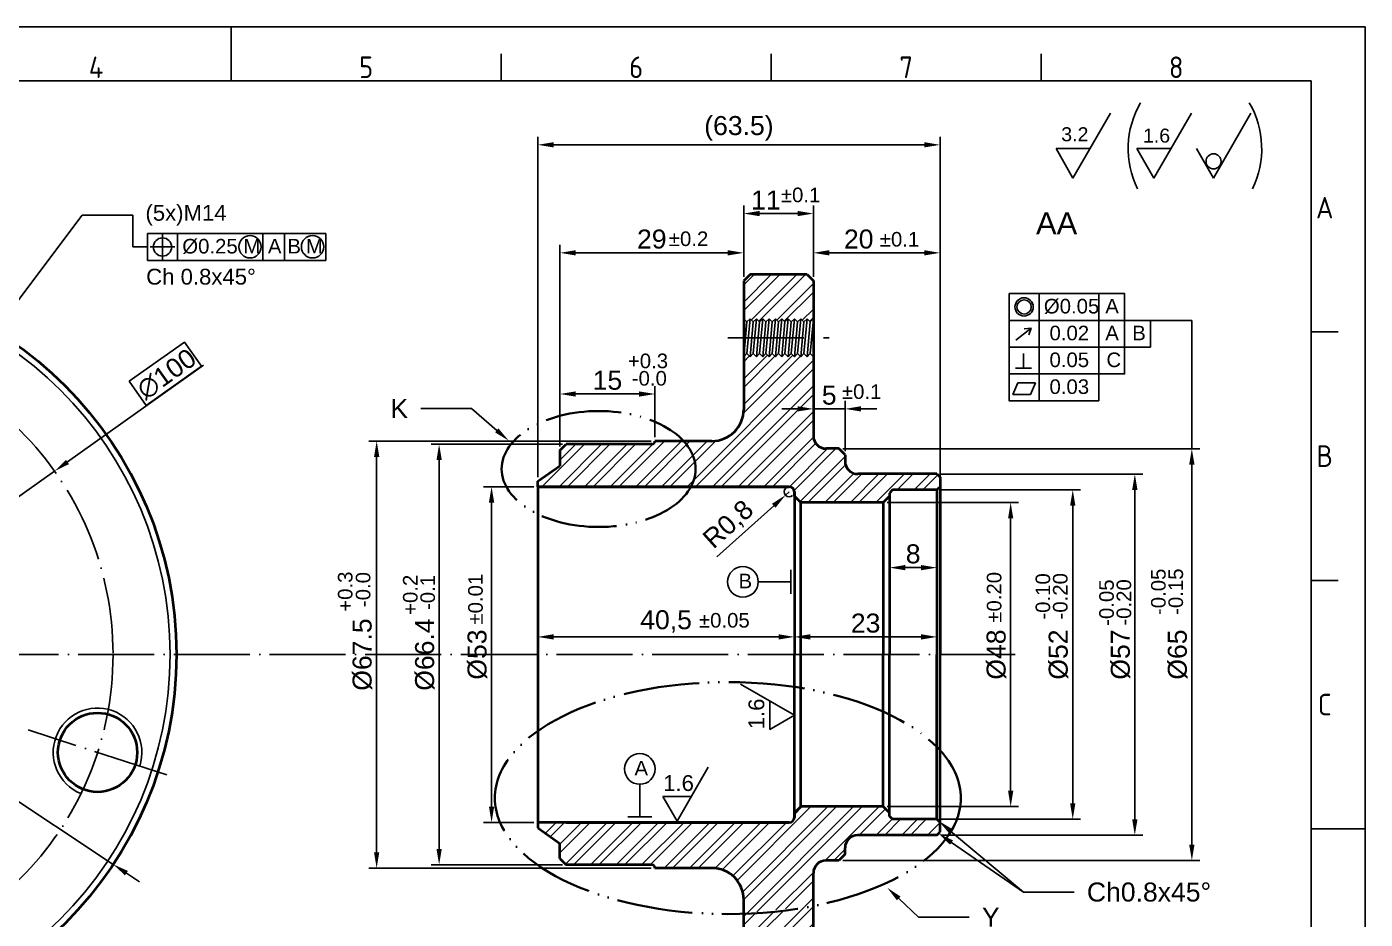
# Model space of a CAD drawing. Header units: millimetres. Extents: x 2471 to 2829, y 1129 to 1382.
# Drawn here: x 2617.5 to 2828.8, y 1241 to 1381.8 of the extents above; entities that cross this region are included whole.
import ezdxf
from ezdxf import colors
from ezdxf.entities.mleader import LeaderData, LeaderLine
from ezdxf.enums import TextEntityAlignment as Align
from ezdxf.math import Vec2, Vec3

# ---------------------------------------------------------------- set-up
doc = ezdxf.new("R2010")
doc.units = ezdxf.units.MM
doc.linetypes.add('ACAD_ISO04W100', pattern=[30, 24, -3, 0, -3])
doc.linetypes.add('ACAD_ISO05W100', pattern=[33, 24, -3, 0, -3, 0, -3])
for name, color, linetype, lineweight in [('AM_0', 7, 'Continuous', 40), ('AM_4', 1, 'ACAD_ISO04W100', 25), ('AM_5', 3, 'Continuous', 25), ('AM_BOR', 2, 'ACAD_ISO05W100', 35)]:
    doc.layers.add(name, color=color, linetype=linetype, lineweight=lineweight)
doc.styles.add('ACISOTS', font='isocp.shx', dxfattribs={"height": 1})
doc.styles.get("Standard").update_dxf_attribs({"font": 'arial.ttf'})
doc.dimstyles.new('ISO-25', dxfattribs={"dimtxt": 3, "dimasz": 2.5, "dimexe": 1.25, "dimexo": 0.625, "dimtad": 1, "dimtxsty": 'Standard', "dimcen": 2.5, "dimadec": 0, "dimazin": 0, "dimtfac": 1, "dimtmove": 0, "dimatfit": 3, "dimfxl": 1, "dimarcsym": 0})

# ---------------------------------------------------------------- blocks, each defined once
blk = doc.blocks.new('A3 ZTL')
for p, q in [((401.17, 280.82), (19.57, 280.82)), ((401.17, 9.78), (401.17, 280.82))]:
    blk.add_line(p, q)
at = {"layer": 'AM_BOR', "color": 135, "linetype": 'Continuous', "lineweight": 25}
for p, q in [((0, 290.61), (410.96, 290.61)), ((410.96, 290.61), (410.96, 0))]:
    blk.add_line(p, q, dxfattribs=at)
at = {"layer": 'AM_BOR', "color": 135, "lineweight": 25}
for p, q in [((205.48, 280.82), (205.48, 290.61)), ((254.4, 280.82), (254.4, 285.71)), ((303.33, 280.82), (303.33, 285.71)), ((352.25, 280.82), (352.25, 285.71)), ((406.07, 235.32), (401.17, 235.32)), ((406.07, 190.31), (401.17, 190.31)), ((401.17, 145.3), (410.96, 145.3))]:
    blk.add_line(p, q, dxfattribs=at)
at = {"layer": 'AM_BOR', "color": 135, "lineweight": 25, "style": 'ACISOTS'}
for s, p in [('4', (181.02, 283.27)), ('5', (229.94, 283.27)), ('6', (278.86, 283.27)), ('7', (327.79, 283.27)), ('8', (376.71, 283.27)), ('A', (403.62, 257.83)), ('B', (403.62, 212.82)), ('C', (403.62, 167.81))]:
    blk.add_text(s, height=3.91, dxfattribs=at).set_placement(p, align=Align.MIDDLE)
blk = doc.blocks.new('*D11')
at = {"layer": 'AM_5', "color": 0, "lineweight": -2, "transparency": 16777216}
for p, q in [((2645.44, 1328.42), (2623.95, 1313.15)), ((2540.38, 1253.8), (2621.91, 1311.71)), ((2538.34, 1252.35), (2536.3, 1250.9))]:
    blk.add_line(p, q, dxfattribs=at)
at = {"layer": 'AM_5', "color": 0, "transparency": 16777216}
for points in [[(2623.71, 1313.49), (2624.19, 1312.81), (2621.91, 1311.71)], [(2538.1, 1252.69), (2538.58, 1252.01), (2540.38, 1253.8)]]:
    blk.add_solid(points, dxfattribs=at)
at = {"layer": 'Defpoints', "color": 0, "transparency": 16777216}
for p in [(2621.91, 1311.71), (2540.38, 1253.8)]:
    blk.add_point(p, dxfattribs=at)
at = {"layer": 'AM_5', "color": 0, "transparency": 16777216, "insert": (2639.6, 1327.02), "char_height": 3, "attachment_point": 5, "rotation": 35.3858}
blk.add_mtext('∅100', dxfattribs=at)
blk = doc.blocks.new('*D12')
at = {"layer": 'AM_5', "color": 0, "lineweight": -2, "transparency": 16777216}
for p, q in [((2513.67, 1327.42), (2529.03, 1317.25)), ((2631.17, 1249.63), (2531.11, 1315.87)), ((2633.26, 1248.25), (2635.34, 1246.87))]:
    blk.add_line(p, q, dxfattribs=at)
at = {"layer": 'AM_5', "color": 0, "transparency": 16777216}
for points in [[(2529.26, 1317.6), (2528.8, 1316.9), (2531.11, 1315.87)], [(2633.49, 1248.6), (2633.03, 1247.9), (2631.17, 1249.63)]]:
    blk.add_solid(points, dxfattribs=at)
at = {"layer": 'Defpoints', "color": 0, "transparency": 16777216}
for p in [(2531.11, 1315.87), (2631.17, 1249.63)]:
    blk.add_point(p, dxfattribs=at)
at = {"layer": 'AM_5', "color": 0, "transparency": 16777216, "insert": (2519.54, 1326.22), "char_height": 3, "attachment_point": 5, "rotation": 326.4952}
blk.add_mtext('∅120', dxfattribs=at)
blk = doc.blocks.new('*D13')
at = {"layer": 'AM_5', "color": 0, "lineweight": -2, "transparency": 16777216}
for p, q in [((2753.31, 1306.75), (2774.07, 1306.75)), ((2772.82, 1304.25), (2772.82, 1261.25)), ((2753.31, 1258.75), (2774.07, 1258.75))]:
    blk.add_line(p, q, dxfattribs=at)
at = {"layer": 'AM_5', "color": 0, "transparency": 16777216}
for points in [[(2772.41, 1304.25), (2773.24, 1304.25), (2772.82, 1306.75)], [(2772.41, 1261.25), (2773.24, 1261.25), (2772.82, 1258.75)]]:
    blk.add_solid(points, dxfattribs=at)
at = {"layer": 'Defpoints', "color": 0, "transparency": 16777216}
for p in [(2752.68, 1306.75), (2752.68, 1258.75), (2772.82, 1258.75)]:
    blk.add_point(p, dxfattribs=at)
at = {"layer": 'AM_5', "color": 0, "transparency": 16777216, "insert": (2770.58, 1282.75), "char_height": 3, "attachment_point": 5, "rotation": 90}
blk.add_mtext('%%c48', dxfattribs=at)
blk = doc.blocks.new('*D14')
at = {"layer": 'AM_5', "color": 0, "lineweight": -2, "transparency": 16777216}
for p, q in [((2761.81, 1308.75), (2783.87, 1308.75)), ((2782.62, 1306.25), (2782.62, 1259.25)), ((2761.81, 1256.75), (2783.87, 1256.75))]:
    blk.add_line(p, q, dxfattribs=at)
at = {"layer": 'AM_5', "color": 0, "transparency": 16777216}
for points in [[(2782.21, 1306.25), (2783.04, 1306.25), (2782.62, 1308.75)], [(2782.21, 1259.25), (2783.04, 1259.25), (2782.62, 1256.75)]]:
    blk.add_solid(points, dxfattribs=at)
at = {"layer": 'Defpoints', "color": 0, "transparency": 16777216}
for p in [(2761.18, 1308.75), (2761.18, 1256.75), (2782.62, 1256.75)]:
    blk.add_point(p, dxfattribs=at)
at = {"layer": 'AM_5', "color": 0, "transparency": 16777216, "insert": (2780.38, 1282.75), "char_height": 3, "attachment_point": 5, "rotation": 90}
blk.add_mtext('%%C52', dxfattribs=at)
blk = doc.blocks.new('*D15')
at = {"layer": 'AM_5', "color": 0, "lineweight": -2, "transparency": 16777216}
for p, q in [((2761.81, 1311.25), (2793.67, 1311.25)), ((2792.42, 1308.75), (2792.42, 1256.75)), ((2761.81, 1254.25), (2793.67, 1254.25))]:
    blk.add_line(p, q, dxfattribs=at)
at = {"layer": 'AM_5', "color": 0, "transparency": 16777216}
for points in [[(2792, 1308.75), (2792.84, 1308.75), (2792.42, 1311.25)], [(2792, 1256.75), (2792.84, 1256.75), (2792.42, 1254.25)]]:
    blk.add_solid(points, dxfattribs=at)
at = {"layer": 'Defpoints', "color": 0, "transparency": 16777216}
for p in [(2761.18, 1311.25), (2761.18, 1254.25), (2792.42, 1254.25)]:
    blk.add_point(p, dxfattribs=at)
at = {"layer": 'AM_5', "color": 0, "transparency": 16777216, "insert": (2790.18, 1282.75), "char_height": 3, "attachment_point": 5, "rotation": 90}
blk.add_mtext('%%C57', dxfattribs=at)
blk = doc.blocks.new('*D16')
at = {"layer": 'AM_5', "color": 0, "lineweight": -2, "transparency": 16777216}
for p, q in [((2746.31, 1315.25), (2802.67, 1315.25)), ((2801.42, 1312.75), (2801.42, 1252.75)), ((2746.31, 1250.25), (2802.67, 1250.25))]:
    blk.add_line(p, q, dxfattribs=at)
at = {"layer": 'AM_5', "color": 0, "transparency": 16777216}
for points in [[(2801, 1312.75), (2801.84, 1312.75), (2801.42, 1315.25)], [(2801, 1252.75), (2801.84, 1252.75), (2801.42, 1250.25)]]:
    blk.add_solid(points, dxfattribs=at)
at = {"layer": 'Defpoints', "color": 0, "transparency": 16777216}
for p in [(2745.68, 1315.25), (2745.68, 1250.25), (2801.42, 1250.25)]:
    blk.add_point(p, dxfattribs=at)
at = {"layer": 'AM_5', "color": 0, "transparency": 16777216, "insert": (2799.18, 1282.75), "char_height": 3, "attachment_point": 5, "rotation": 90}
blk.add_mtext('%%C65', dxfattribs=at)
blk = doc.blocks.new('*D17')
at = {"layer": 'AM_5', "color": 0, "lineweight": -2, "transparency": 16777216}
for p, q in [((2741.68, 1342.38), (2741.68, 1347.41)), ((2759.18, 1346.16), (2744.18, 1346.16)), ((2761.68, 1310.63), (2761.68, 1347.41))]:
    blk.add_line(p, q, dxfattribs=at)
at = {"layer": 'AM_5', "color": 0, "transparency": 16777216}
for points in [[(2744.18, 1346.58), (2744.18, 1345.75), (2741.68, 1346.16)], [(2759.18, 1346.58), (2759.18, 1345.75), (2761.68, 1346.16)]]:
    blk.add_solid(points, dxfattribs=at)
at = {"layer": 'Defpoints', "color": 0, "transparency": 16777216}
for p in [(2741.68, 1346.16), (2741.68, 1341.75), (2761.68, 1310)]:
    blk.add_point(p, dxfattribs=at)
at = {"layer": 'AM_5', "color": 0, "transparency": 16777216, "insert": (2748.84, 1348.32), "char_height": 3, "attachment_point": 5}
blk.add_mtext('20', dxfattribs=at)
blk = doc.blocks.new('*D18')
at = {"layer": 'AM_5', "color": 0, "lineweight": -2, "transparency": 16777216}
for p, q in [((2730.68, 1342.38), (2730.68, 1353.61)), ((2733.18, 1352.36), (2739.18, 1352.36)), ((2741.68, 1342.38), (2741.68, 1353.61))]:
    blk.add_line(p, q, dxfattribs=at)
at = {"layer": 'AM_5', "color": 0, "transparency": 16777216}
for points in [[(2733.18, 1352.78), (2733.18, 1351.95), (2730.68, 1352.36)], [(2739.18, 1352.78), (2739.18, 1351.95), (2741.68, 1352.36)]]:
    blk.add_solid(points, dxfattribs=at)
at = {"layer": 'Defpoints', "color": 0, "transparency": 16777216}
for p in [(2741.68, 1352.36), (2730.68, 1341.75), (2741.68, 1341.75)]:
    blk.add_point(p, dxfattribs=at)
at = {"layer": 'AM_5', "color": 0, "transparency": 16777216, "insert": (2734.18, 1354.5), "char_height": 3, "attachment_point": 5}
blk.add_mtext('11', dxfattribs=at)
blk = doc.blocks.new('*D19')
at = {"layer": 'AM_5', "color": 0, "lineweight": -2, "transparency": 16777216}
for p, q in [((2741.68, 1322.16), (2741.68, 1322.78)), ((2746.68, 1314.88), (2746.68, 1322.78)), ((2739.18, 1321.53), (2736.68, 1321.53)), ((2746.68, 1321.53), (2741.68, 1321.53)), ((2749.18, 1321.53), (2751.68, 1321.53))]:
    blk.add_line(p, q, dxfattribs=at)
at = {"layer": 'AM_5', "color": 0, "transparency": 16777216}
for points in [[(2739.18, 1321.95), (2739.18, 1321.12), (2741.68, 1321.53)], [(2749.18, 1321.95), (2749.18, 1321.12), (2746.68, 1321.53)]]:
    blk.add_solid(points, dxfattribs=at)
at = {"layer": 'Defpoints', "color": 0, "transparency": 16777216}
for p in [(2741.68, 1321.53), (2741.68, 1321.53), (2746.68, 1314.25)]:
    blk.add_point(p, dxfattribs=at)
at = {"layer": 'AM_5', "color": 0, "transparency": 16777216, "insert": (2744.18, 1323.68), "char_height": 3, "attachment_point": 5}
blk.add_mtext('5', dxfattribs=at)
blk = doc.blocks.new('*D20')
at = {"layer": 'AM_5', "color": 0, "lineweight": -2, "transparency": 16777216}
for p, q in [((2753.68, 1297.1), (2753.68, 1297.72)), ((2761.18, 1297.1), (2761.18, 1297.72)), ((2756.18, 1296.47), (2758.68, 1296.47))]:
    blk.add_line(p, q, dxfattribs=at)
at = {"layer": 'AM_5', "color": 0, "transparency": 16777216}
for points in [[(2756.18, 1296.89), (2756.18, 1296.06), (2753.68, 1296.47)], [(2758.68, 1296.89), (2758.68, 1296.06), (2761.18, 1296.47)]]:
    blk.add_solid(points, dxfattribs=at)
at = {"layer": 'Defpoints', "color": 0, "transparency": 16777216}
for p in [(2753.68, 1296.47), (2761.18, 1296.47), (2761.18, 1296.47)]:
    blk.add_point(p, dxfattribs=at)
at = {"layer": 'AM_5', "color": 0, "transparency": 16777216, "insert": (2757.43, 1298.63), "char_height": 3, "attachment_point": 5}
blk.add_mtext('8', dxfattribs=at)
blk = doc.blocks.new('*D21')
at = {"layer": 'AM_5', "color": 0, "lineweight": -2, "transparency": 16777216}
for p, q in [((2738.68, 1286.17), (2738.68, 1286.79)), ((2761.18, 1286.17), (2761.18, 1286.79)), ((2741.18, 1285.54), (2758.68, 1285.54))]:
    blk.add_line(p, q, dxfattribs=at)
at = {"layer": 'AM_5', "color": 0, "transparency": 16777216}
for points in [[(2741.18, 1285.96), (2741.18, 1285.12), (2738.68, 1285.54)], [(2758.68, 1285.96), (2758.68, 1285.12), (2761.18, 1285.54)]]:
    blk.add_solid(points, dxfattribs=at)
at = {"layer": 'Defpoints', "color": 0, "transparency": 16777216}
for p in [(2738.68, 1285.54), (2761.18, 1285.54), (2761.18, 1285.54)]:
    blk.add_point(p, dxfattribs=at)
at = {"layer": 'AM_5', "color": 0, "transparency": 16777216, "insert": (2749.93, 1287.7), "char_height": 3, "attachment_point": 5}
blk.add_mtext('23', dxfattribs=at)
blk = doc.blocks.new('*D22')
at = {"layer": 'AM_5', "color": 0, "lineweight": -2, "transparency": 16777216}
for p, q in [((2698.18, 1286.17), (2698.18, 1286.79)), ((2738.68, 1286.17), (2738.68, 1286.79)), ((2700.68, 1285.54), (2736.18, 1285.54))]:
    blk.add_line(p, q, dxfattribs=at)
at = {"layer": 'AM_5', "color": 0, "transparency": 16777216}
for points in [[(2700.68, 1285.96), (2700.68, 1285.12), (2698.18, 1285.54)], [(2736.18, 1285.96), (2736.18, 1285.12), (2738.68, 1285.54)]]:
    blk.add_solid(points, dxfattribs=at)
at = {"layer": 'Defpoints', "color": 0, "transparency": 16777216}
for p in [(2698.18, 1285.54), (2738.68, 1285.54), (2738.68, 1285.54)]:
    blk.add_point(p, dxfattribs=at)
at = {"layer": 'AM_5', "color": 0, "transparency": 16777216, "insert": (2718.43, 1287.97), "char_height": 3, "attachment_point": 5}
blk.add_mtext('40,5', dxfattribs=at)
blk = doc.blocks.new('*D23')
at = {"layer": 'AM_5', "color": 0, "lineweight": -2, "transparency": 16777216}
for p, q in [((2701.68, 1315.58), (2701.68, 1325.13)), ((2716.68, 1317.08), (2716.68, 1325.13)), ((2704.18, 1323.88), (2714.18, 1323.88))]:
    blk.add_line(p, q, dxfattribs=at)
at = {"layer": 'AM_5', "color": 0, "transparency": 16777216}
for points in [[(2704.18, 1324.29), (2704.18, 1323.46), (2701.68, 1323.88)], [(2714.18, 1324.29), (2714.18, 1323.46), (2716.68, 1323.88)]]:
    blk.add_solid(points, dxfattribs=at)
at = {"layer": 'Defpoints', "color": 0, "transparency": 16777216}
for p in [(2716.68, 1323.88), (2716.68, 1316.45), (2701.68, 1314.95)]:
    blk.add_point(p, dxfattribs=at)
at = {"layer": 'AM_5', "color": 0, "transparency": 16777216, "insert": (2709.18, 1326.03), "char_height": 3, "attachment_point": 5}
blk.add_mtext('15', dxfattribs=at)
blk = doc.blocks.new('*D24')
at = {"layer": 'AM_5', "color": 0, "lineweight": -2, "transparency": 16777216}
for p, q in [((2701.68, 1315.58), (2701.68, 1347.41)), ((2704.18, 1346.16), (2728.18, 1346.16)), ((2730.68, 1342.38), (2730.68, 1347.41))]:
    blk.add_line(p, q, dxfattribs=at)
at = {"layer": 'AM_5', "color": 0, "transparency": 16777216}
for points in [[(2704.18, 1346.58), (2704.18, 1345.75), (2701.68, 1346.16)], [(2728.18, 1346.58), (2728.18, 1345.75), (2730.68, 1346.16)]]:
    blk.add_solid(points, dxfattribs=at)
at = {"layer": 'Defpoints', "color": 0, "transparency": 16777216}
for p in [(2730.68, 1346.16), (2730.68, 1341.75), (2701.68, 1314.95)]:
    blk.add_point(p, dxfattribs=at)
at = {"layer": 'AM_5', "color": 0, "transparency": 16777216, "insert": (2716.18, 1348.32), "char_height": 3, "attachment_point": 5}
blk.add_mtext('29', dxfattribs=at)
blk = doc.blocks.new('*D25')
at = {"layer": 'AM_5', "color": 0, "lineweight": -2, "transparency": 16777216}
for p, q in [((2698.18, 1310.73), (2698.18, 1364.46)), ((2759.18, 1363.21), (2700.68, 1363.21)), ((2761.68, 1311.25), (2761.68, 1364.46))]:
    blk.add_line(p, q, dxfattribs=at)
at = {"layer": 'AM_5', "color": 0, "transparency": 16777216}
for points in [[(2700.68, 1363.63), (2700.68, 1362.8), (2698.18, 1363.21)], [(2759.18, 1363.63), (2759.18, 1362.8), (2761.68, 1363.21)]]:
    blk.add_solid(points, dxfattribs=at)
at = {"layer": 'Defpoints', "color": 0, "transparency": 16777216}
for p in [(2698.18, 1363.21), (2698.18, 1310.1), (2761.68, 1310.63)]:
    blk.add_point(p, dxfattribs=at)
at = {"layer": 'AM_5', "color": 0, "transparency": 16777216, "insert": (2729.93, 1365.8), "char_height": 3, "attachment_point": 5}
blk.add_mtext('(63.5)', dxfattribs=at)
blk = doc.blocks.new('*D32')
at = {"layer": 'AM_5', "color": 0, "lineweight": -2, "transparency": 16777216}
for p, q in [((2737.88, 1308.45), (2737.29, 1307.92)), ((2726.44, 1298.16), (2735.43, 1306.24))]:
    blk.add_line(p, q, dxfattribs=at)
blk.add_arc((2737.88, 1308.45), 0.8, 134.7623, 311.5158, dxfattribs=at)
at = {"layer": 'AM_5', "color": 0, "transparency": 16777216}
blk.add_solid([(2735.15, 1306.55), (2735.71, 1305.93), (2737.29, 1307.92)], dxfattribs=at)
at = {"layer": 'Defpoints', "color": 0, "transparency": 16777216}
for p in [(2737.29, 1307.92), (2737.88, 1308.45)]:
    blk.add_point(p, dxfattribs=at)
at = {"layer": 'AM_5', "color": 0, "transparency": 16777216, "insert": (2728.38, 1303.17), "char_height": 3, "attachment_point": 5, "rotation": 41.9912}
blk.add_mtext('R0,8', dxfattribs=at)
blk = doc.blocks.new('*D33')
at = {"layer": 'AM_5', "color": 0, "lineweight": -2, "transparency": 16777216}
for p, q in [((2716.06, 1316.45), (2671.5, 1316.45)), ((2672.75, 1313.95), (2672.75, 1251.55)), ((2716.06, 1249.05), (2671.5, 1249.05))]:
    blk.add_line(p, q, dxfattribs=at)
at = {"layer": 'AM_5', "color": 0, "transparency": 16777216}
for points in [[(2672.33, 1313.95), (2673.17, 1313.95), (2672.75, 1316.45)], [(2672.33, 1251.55), (2673.17, 1251.55), (2672.75, 1249.05)]]:
    blk.add_solid(points, dxfattribs=at)
at = {"layer": 'Defpoints', "color": 0, "transparency": 16777216}
for p in [(2716.68, 1316.45), (2672.75, 1249.05), (2716.68, 1249.05)]:
    blk.add_point(p, dxfattribs=at)
at = {"layer": 'AM_5', "color": 0, "transparency": 16777216, "insert": (2670.51, 1282.75), "char_height": 3, "attachment_point": 5, "rotation": 90}
blk.add_mtext('%%C67.5', dxfattribs=at)
blk = doc.blocks.new('*D34')
at = {"layer": 'AM_5', "color": 0, "lineweight": -2, "transparency": 16777216}
for p, q in [((2702.06, 1315.95), (2681.36, 1315.95)), ((2682.61, 1313.45), (2682.61, 1252.05)), ((2702.06, 1249.55), (2681.36, 1249.55))]:
    blk.add_line(p, q, dxfattribs=at)
at = {"layer": 'AM_5', "color": 0, "transparency": 16777216}
for points in [[(2682.2, 1313.45), (2683.03, 1313.45), (2682.61, 1315.95)], [(2682.2, 1252.05), (2683.03, 1252.05), (2682.61, 1249.55)]]:
    blk.add_solid(points, dxfattribs=at)
at = {"layer": 'Defpoints', "color": 0, "transparency": 16777216}
for p in [(2702.68, 1315.95), (2682.61, 1249.55), (2702.68, 1249.55)]:
    blk.add_point(p, dxfattribs=at)
at = {"layer": 'AM_5', "color": 0, "transparency": 16777216, "insert": (2680.37, 1282.75), "char_height": 3, "attachment_point": 5, "rotation": 90}
blk.add_mtext('%%C66.4', dxfattribs=at)
blk = doc.blocks.new('*D35')
at = {"layer": 'AM_5', "color": 0, "lineweight": -2, "transparency": 16777216}
for p, q in [((2697.56, 1309.25), (2689.64, 1309.25)), ((2690.89, 1306.75), (2690.89, 1258.75)), ((2697.56, 1256.25), (2689.64, 1256.25))]:
    blk.add_line(p, q, dxfattribs=at)
at = {"layer": 'AM_5', "color": 0, "transparency": 16777216}
for points in [[(2690.47, 1306.75), (2691.3, 1306.75), (2690.89, 1309.25)], [(2690.47, 1258.75), (2691.3, 1258.75), (2690.89, 1256.25)]]:
    blk.add_solid(points, dxfattribs=at)
at = {"layer": 'Defpoints', "color": 0, "transparency": 16777216}
for p in [(2698.18, 1309.25), (2690.89, 1256.25), (2698.18, 1256.25)]:
    blk.add_point(p, dxfattribs=at)
at = {"layer": 'AM_5', "color": 0, "transparency": 16777216, "insert": (2688.65, 1282.75), "char_height": 3, "attachment_point": 5, "rotation": 90}
blk.add_mtext('%%C53', dxfattribs=at)

msp = doc.modelspace()

# ---------------------------------------------------------------- hatches: boundary and pattern name
at = {"layer": 'AM_5'}
h = msp.add_hatch(dxfattribs=at)
h.set_pattern_fill('ANSI32', color=1, scale=0.3, angle=180)
h.set_pattern_definition([(225, (3996.4278, -1854.55), (2.0205576, -2.0205576), []), (225, (3995.0807, -1854.55), (2.0205576, -2.0205576), [])])
edge = h.paths.add_edge_path()
edge.add_line((2698.181, 1256.252), (2698.181, 1255.401))
edge.add_line((2698.181, 1255.401), (2701.681, 1252.951))
edge.add_line((2701.681, 1252.951), (2701.681, 1250.552))
edge.add_line((2701.681, 1250.552), (2702.681, 1249.552))
edge.add_line((2702.681, 1249.552), (2716.181, 1249.552))
edge.add_arc((2716.181, 1249.052), 0.5, 0, 90, ccw=False)
edge.add_line((2716.681, 1249.052), (2725.681, 1249.052))
edge.add_arc((2725.681, 1244.052), 5, 0, 90, ccw=False)
edge.add_line((2730.681, 1244.052), (2730.681, 1241.838))
edge.add_ellipse((2728.179, 1260.1), major_axis=(36.764, 0), ratio=0.4978842, start_angle=273.9019, end_angle=291.54662)
edge.add_line((2741.681, 1243.075), (2741.681, 1248.252))
edge.add_arc((2743.681, 1248.252), 2, 90, 180, ccw=False)
edge.add_line((2743.681, 1250.252), (2745.681, 1250.252))
edge.add_line((2745.681, 1250.252), (2746.681, 1251.252))
edge.add_line((2746.681, 1251.252), (2746.681, 1252.252))
edge.add_arc((2748.681, 1252.252), 2, 90, 180, ccw=False)
edge.add_line((2748.681, 1254.252), (2761.181, 1254.252))
edge.add_line((2761.181, 1254.252), (2761.681, 1254.752))
edge.add_line((2761.681, 1254.752), (2761.681, 1256.252))
edge.add_line((2761.681, 1256.252), (2761.181, 1256.752))
edge.add_line((2761.181, 1256.752), (2754.181, 1256.752))
edge.add_line((2754.181, 1256.752), (2753.681, 1257.252))
edge.add_line((2753.681, 1257.252), (2753.681, 1257.752))
edge.add_line((2753.681, 1257.752), (2752.681, 1258.752))
edge.add_line((2752.681, 1258.752), (2739.681, 1258.752))
edge.add_line((2739.681, 1258.752), (2738.681, 1257.752))
edge.add_line((2738.681, 1257.752), (2738.681, 1257.052))
edge.add_arc((2737.881, 1257.052), 0.8, -90, 0, ccw=False)
edge.add_line((2737.881, 1256.252), (2698.181, 1256.252))
h.paths.add_polyline_path([(2735.181, 1225.752), (2734.431, 1226.502), (2733.681, 1225.752), (2732.931, 1226.502), (2732.181, 1225.752), (2731.431, 1226.502), (2730.681, 1225.752), (2730.681, 1223.752), (2731.681, 1222.752), (2740.681, 1222.752), (2741.681, 1223.752), (2741.681, 1226.252), (2741.181, 1225.752), (2740.431, 1226.502), (2739.681, 1225.752), (2738.931, 1226.502), (2738.181, 1225.752), (2737.431, 1226.502), (2736.681, 1225.752), (2735.931, 1226.502)])
edge = h.paths.add_edge_path()
edge.add_ellipse((2728.179, 1260.1), major_axis=(36.764, 0), ratio=0.4978842, start_angle=273.9019, end_angle=291.54662, ccw=False)
edge.add_line((2730.681, 1241.838), (2730.681, 1239.752))
edge.add_line((2730.681, 1239.752), (2731.431, 1239.002))
edge.add_line((2731.431, 1239.002), (2732.181, 1239.752))
edge.add_line((2732.181, 1239.752), (2732.931, 1239.002))
edge.add_line((2732.931, 1239.002), (2733.681, 1239.752))
edge.add_line((2733.681, 1239.752), (2734.431, 1239.002))
edge.add_line((2734.431, 1239.002), (2735.181, 1239.752))
edge.add_line((2735.181, 1239.752), (2735.931, 1239.002))
edge.add_line((2735.931, 1239.002), (2736.681, 1239.752))
edge.add_line((2736.681, 1239.752), (2737.431, 1239.002))
edge.add_line((2737.431, 1239.002), (2738.181, 1239.752))
edge.add_line((2738.181, 1239.752), (2738.931, 1239.002))
edge.add_line((2738.931, 1239.002), (2739.681, 1239.752))
edge.add_line((2739.681, 1239.752), (2740.431, 1239.002))
edge.add_line((2740.431, 1239.002), (2741.181, 1239.752))
edge.add_line((2741.181, 1239.752), (2741.681, 1239.252))
edge.add_line((2741.681, 1239.252), (2741.681, 1243.075))
h.paths.add_polyline_path([(2737.881, 1309.252, -0.4142136), (2738.681, 1308.452), (2738.681, 1307.752), (2739.681, 1306.752), (2752.681, 1306.752), (2753.681, 1307.752), (2753.681, 1308.252), (2754.181, 1308.752), (2761.181, 1308.752), (2761.681, 1309.252), (2761.681, 1310.752), (2761.181, 1311.252), (2748.681, 1311.252, -0.4142136), (2746.681, 1313.252), (2746.681, 1314.252), (2745.681, 1315.252), (2743.681, 1315.252, -0.4142136), (2741.681, 1317.252), (2741.681, 1329.752), (2741.181, 1330.252), (2740.681, 1329.752), (2740.181, 1330.252), (2739.681, 1329.752), (2739.181, 1330.252), (2738.681, 1329.752), (2738.181, 1330.252), (2737.681, 1329.752), (2737.181, 1330.252), (2736.681, 1329.752), (2736.181, 1330.252), (2735.681, 1329.752), (2735.181, 1330.252), (2734.681, 1329.752), (2734.181, 1330.252), (2733.681, 1329.752), (2733.181, 1330.252), (2732.681, 1329.752), (2732.181, 1330.252), (2731.681, 1329.752), (2731.181, 1330.252), (2730.681, 1329.752), (2730.681, 1321.452, -0.4142136), (2725.681, 1316.452), (2716.681, 1316.452, -0.4142136), (2716.181, 1315.952), (2702.681, 1315.952), (2701.681, 1314.952), (2701.681, 1312.552), (2698.181, 1310.102), (2698.181, 1309.252)])
h.paths.add_polyline_path([(2731.681, 1342.752), (2730.681, 1341.752), (2730.681, 1335.752), (2731.181, 1335.252), (2731.681, 1335.752), (2732.181, 1335.252), (2732.681, 1335.752), (2733.181, 1335.252), (2733.681, 1335.752), (2734.181, 1335.252), (2734.681, 1335.752), (2735.181, 1335.252), (2735.681, 1335.752), (2736.181, 1335.252), (2736.681, 1335.752), (2737.181, 1335.252), (2737.681, 1335.752), (2738.181, 1335.252), (2738.681, 1335.752), (2739.181, 1335.252), (2739.681, 1335.752), (2740.181, 1335.252), (2740.681, 1335.752), (2741.181, 1335.252), (2741.681, 1335.752), (2741.681, 1341.752), (2740.681, 1342.752)])

# ---------------------------------------------------------------- linework, layer by layer
at = {"layer": 'AM_0'}
for p, q in [((2731.681, 1342.752), (2730.681, 1341.752)), ((2730.681, 1341.752), (2730.681, 1321.452)), ((2740.681, 1342.752), (2731.681, 1342.752)), ((2740.681, 1342.752), (2741.681, 1341.752)), ((2741.681, 1341.752), (2741.681, 1317.252)), ((2716.681, 1316.452), (2716.681, 1316.452)), ((2725.681, 1316.452), (2716.681, 1316.452)), ((2701.681, 1314.952), (2702.681, 1315.952)), ((2701.681, 1314.952), (2701.681, 1312.552)), ((2716.181, 1315.952), (2702.681, 1315.952)), ((2745.681, 1315.252), (2743.681, 1315.252)), ((2746.681, 1314.252), (2745.681, 1315.252)), ((2746.681, 1314.252), (2746.681, 1313.252)), ((2698.181, 1310.102), (2701.681, 1312.552)), ((2701.681, 1313.252), (2701.681, 1313.252)), ((2698.181, 1309.252), (2698.181, 1310.102)), ((2761.181, 1311.252), (2748.681, 1311.252)), ((2761.181, 1311.252), (2761.681, 1310.752)), ((2761.681, 1310.752), (2761.681, 1309.252)), ((2698.181, 1309.252), (2737.881, 1309.252)), ((2737.881, 1309.252), (2698.181, 1309.252)), ((2698.181, 1309.252), (2698.181, 1256.252)), ((2738.681, 1308.452), (2738.681, 1282.752)), ((2738.681, 1307.752), (2738.681, 1308.452)), ((2739.681, 1306.752), (2738.681, 1307.752)), ((2753.681, 1307.752), (2752.681, 1306.752)), ((2754.181, 1308.752), (2753.681, 1308.252)), ((2753.681, 1308.252), (2753.681, 1307.752)), ((2753.681, 1307.752), (2753.681, 1282.752)), ((2761.181, 1308.752), (2754.181, 1308.752)), ((2761.681, 1309.252), (2761.181, 1308.752)), ((2761.181, 1308.752), (2761.181, 1282.752)), ((2761.681, 1309.252), (2761.681, 1282.752)), ((2752.681, 1306.752), (2739.681, 1306.752)), ((2739.681, 1258.752), (2739.681, 1306.752)), ((2752.681, 1306.752), (2752.681, 1282.752)), ((2738.681, 1257.052), (2738.681, 1282.752)), ((2752.681, 1258.752), (2752.681, 1282.752)), ((2753.681, 1257.752), (2753.681, 1282.752)), ((2761.181, 1256.752), (2761.181, 1282.752)), ((2761.681, 1256.252), (2761.681, 1282.752)), ((2738.681, 1257.752), (2739.681, 1258.752)), ((2738.681, 1257.752), (2738.681, 1257.052)), ((2752.681, 1258.752), (2739.681, 1258.752)), ((2753.681, 1257.752), (2752.681, 1258.752)), ((2753.681, 1257.252), (2753.681, 1257.752)), ((2754.181, 1256.752), (2753.681, 1257.252)), ((2737.881, 1256.252), (2698.181, 1256.252)), ((2698.181, 1256.252), (2698.181, 1255.401)), ((2698.181, 1255.401), (2701.681, 1252.951)), ((2702.681, 1256.252), (2737.881, 1256.252)), ((2761.181, 1256.752), (2754.181, 1256.752)), ((2761.681, 1256.252), (2761.181, 1256.752)), ((2761.681, 1254.752), (2761.681, 1256.252)), ((2701.681, 1250.552), (2701.681, 1252.951)), ((2761.181, 1254.252), (2748.681, 1254.252)), ((2761.181, 1254.252), (2761.681, 1254.752)), ((2701.681, 1252.252), (2701.681, 1252.252)), ((2746.681, 1251.252), (2745.681, 1250.252)), ((2746.681, 1251.252), (2746.681, 1252.252)), ((2701.681, 1250.552), (2702.681, 1249.552)), ((2716.181, 1249.552), (2702.681, 1249.552)), ((2716.681, 1249.052), (2716.681, 1249.052)), ((2725.681, 1249.052), (2716.681, 1249.052)), ((2745.681, 1250.252), (2743.681, 1250.252)), ((2741.681, 1223.752), (2741.681, 1248.252)), ((2730.681, 1223.752), (2730.681, 1244.052))]:
    msp.add_line(p, q, dxfattribs=at)
for centre, radius in [((2581.145, 1282.752), 60), ((2628.697, 1267.301), 6.25)]:
    msp.add_circle(centre, radius, dxfattribs=at)
for centre, radius, start, end in [((2725.681, 1321.452), 5, 270, 0), ((2716.181, 1316.452), 0.5, 270, 0), ((2743.681, 1317.252), 2, 180, 270), ((2748.681, 1313.252), 2, 180, 270), ((2737.881, 1308.452), 0.8, 0, 90), ((2737.881, 1257.052), 0.8, 270, 0), ((2748.681, 1252.252), 2, 90, 180), ((2716.181, 1249.052), 0.5, 0, 90), ((2725.681, 1244.052), 5, 0, 90), ((2743.681, 1248.252), 2, 90, 180)]:
    msp.add_arc(centre, radius, start, end, dxfattribs=at)
at = {"layer": 'AM_4', "ltscale": 0.5}
for p, q in [((2728.181, 1332.752), (2744.181, 1332.752)), ((2773.524, 1282.752), (2508.606, 1282.752)), ((2639.645, 1263.744), (2617.75, 1270.858))]:
    msp.add_line(p, q, dxfattribs=at)
msp.add_circle((2581.145, 1282.752), 50, dxfattribs=at)
at = {"layer": 'AM_5'}
for p, q in [((2788.563, 1368.186), (2782.661, 1357.964)), ((2801.344, 1368.186), (2795.442, 1357.964)), ((2810.742, 1368.186), (2804.84, 1357.964)), ((2779.979, 1362.61), (2785.344, 1362.61)), ((2779.979, 1362.61), (2782.661, 1357.964)), ((2792.76, 1362.61), (2798.125, 1362.61)), ((2792.76, 1362.61), (2795.442, 1357.964)), ((2802.158, 1362.61), (2804.84, 1357.964)), ((2634.257, 1352.111), (2634.257, 1347.089)), ((2638.955, 1349.092), (2638.955, 1345.087)), ((2636.594, 1347.089), (2634.257, 1347.089)), ((2637.002, 1347.089), (2640.908, 1347.089)), ((2641.316, 1344.972), (2654.804, 1344.972)), ((2654.804, 1344.972), (2658.188, 1344.972)), ((2658.188, 1344.972), (2664.724, 1344.972)), ((2730.681, 1335.752), (2731.181, 1335.252)), ((2730.681, 1329.752), (2731.181, 1335.252)), ((2731.181, 1335.252), (2731.681, 1335.752)), ((2731.181, 1330.252), (2731.681, 1335.752)), ((2731.681, 1335.752), (2732.181, 1335.252)), ((2731.681, 1329.752), (2732.181, 1335.252)), ((2732.181, 1335.252), (2732.681, 1335.752)), ((2732.181, 1330.252), (2732.681, 1335.752)), ((2732.681, 1335.752), (2733.181, 1335.252)), ((2732.681, 1329.752), (2733.181, 1335.252)), ((2733.181, 1335.252), (2733.681, 1335.752)), ((2733.181, 1330.252), (2733.681, 1335.752)), ((2733.681, 1335.752), (2734.181, 1335.252)), ((2733.681, 1329.752), (2734.181, 1335.252)), ((2734.181, 1335.252), (2734.681, 1335.752)), ((2734.181, 1330.252), (2734.681, 1335.752)), ((2734.681, 1335.752), (2735.181, 1335.252)), ((2734.681, 1329.752), (2735.181, 1335.252)), ((2735.181, 1335.252), (2735.681, 1335.752)), ((2735.181, 1330.252), (2735.681, 1335.752)), ((2735.681, 1335.752), (2736.181, 1335.252)), ((2735.681, 1329.752), (2736.181, 1335.252)), ((2736.181, 1335.252), (2736.681, 1335.752)), ((2736.181, 1330.252), (2736.681, 1335.752)), ((2736.681, 1335.752), (2737.181, 1335.252)), ((2736.681, 1329.752), (2737.181, 1335.252)), ((2737.181, 1335.252), (2737.681, 1335.752)), ((2737.181, 1330.252), (2737.681, 1335.752)), ((2737.681, 1335.752), (2738.181, 1335.252)), ((2737.681, 1329.752), (2738.181, 1335.252)), ((2738.181, 1335.252), (2738.681, 1335.752)), ((2738.181, 1330.252), (2738.681, 1335.752)), ((2738.681, 1335.752), (2739.181, 1335.252)), ((2738.681, 1329.752), (2739.181, 1335.252)), ((2739.181, 1335.252), (2739.681, 1335.752)), ((2739.181, 1330.252), (2739.681, 1335.752)), ((2739.681, 1335.752), (2740.181, 1335.252)), ((2739.681, 1329.752), (2740.181, 1335.252)), ((2740.181, 1335.252), (2740.681, 1335.752)), ((2740.181, 1330.252), (2740.681, 1335.752)), ((2740.681, 1335.752), (2741.181, 1335.252)), ((2740.681, 1329.752), (2741.181, 1335.252)), ((2741.181, 1335.252), (2741.681, 1335.752)), ((2741.181, 1330.252), (2741.681, 1335.752)), ((2777.306, 1335.507), (2786.725, 1335.507)), ((2786.725, 1335.507), (2790.799, 1335.507)), ((2801.419, 1335.507), (2790.799, 1335.507)), ((2801.419, 1315.252), (2801.419, 1335.507)), ((2773.641, 1332.362), (2776.079, 1334.291)), ((2776.079, 1334.291), (2774.937, 1334.167)), ((2776.079, 1334.291), (2775.696, 1333.208)), ((2730.681, 1329.752), (2731.181, 1330.252)), ((2731.181, 1330.252), (2731.681, 1329.752)), ((2731.681, 1329.752), (2732.181, 1330.252)), ((2732.181, 1330.252), (2732.681, 1329.752)), ((2732.681, 1329.752), (2733.181, 1330.252)), ((2733.181, 1330.252), (2733.681, 1329.752)), ((2733.681, 1329.752), (2734.181, 1330.252)), ((2734.181, 1330.252), (2734.681, 1329.752)), ((2734.681, 1329.752), (2735.181, 1330.252)), ((2735.181, 1330.252), (2735.681, 1329.752)), ((2735.681, 1329.752), (2736.181, 1330.252)), ((2736.181, 1330.252), (2736.681, 1329.752)), ((2736.681, 1329.752), (2737.181, 1330.252)), ((2737.181, 1330.252), (2737.681, 1329.752)), ((2737.681, 1329.752), (2738.181, 1330.252)), ((2738.181, 1330.252), (2738.681, 1329.752)), ((2738.681, 1329.752), (2739.181, 1330.252)), ((2739.181, 1330.252), (2739.681, 1329.752)), ((2739.681, 1329.752), (2740.181, 1330.252)), ((2740.181, 1330.252), (2740.681, 1329.752)), ((2740.681, 1329.752), (2741.181, 1330.252)), ((2741.181, 1330.252), (2741.681, 1329.752)), ((2774.835, 1327.972), (2774.835, 1330.277)), ((2773.566, 1327.972), (2776.104, 1327.972)), ((2777.306, 1327.038), (2786.725, 1327.038)), ((2773.185, 1323.782), (2773.972, 1325.639)), ((2773.972, 1325.639), (2776.759, 1325.639)), ((2776.759, 1325.639), (2775.973, 1323.782)), ((2773.185, 1323.782), (2775.973, 1323.782)), ((2777.306, 1322.803), (2786.725, 1322.803)), ((2738.13, 1296.13), (2738.13, 1292.325)), ((2738.13, 1294.227), (2732.979, 1294.227)), ((2730.162, 1278.085), (2738.681, 1273.167)), ((2734.809, 1270.931), (2734.809, 1275.402)), ((2734.809, 1270.931), (2738.681, 1273.167)), ((2725.099, 1264.987), (2720.181, 1256.468)), ((2714.285, 1257.122), (2714.285, 1262.274)), ((2717.945, 1260.34), (2722.416, 1260.34)), ((2717.945, 1260.34), (2720.181, 1256.468)), ((2716.187, 1257.122), (2712.382, 1257.122)), ((2757.681, 1256.752), (2757.681, 1256.752))]:
    msp.add_line(p, q, dxfattribs=at)
for points in [[(2636.594, 1349.207), (2641.316, 1349.207), (2641.316, 1344.972), (2636.594, 1344.972)], [(2641.316, 1349.207), (2654.804, 1349.207), (2654.804, 1344.972), (2641.316, 1344.972)], [(2654.804, 1349.207), (2658.188, 1349.207), (2658.188, 1344.972), (2654.804, 1344.972)], [(2658.188, 1349.207), (2664.724, 1349.207), (2664.724, 1344.972), (2658.188, 1344.972)], [(2772.584, 1339.742), (2777.306, 1339.742), (2777.306, 1335.507), (2772.584, 1335.507)], [(2777.306, 1339.742), (2786.725, 1339.742), (2786.725, 1335.507), (2777.306, 1335.507)], [(2786.725, 1339.742), (2790.799, 1339.742), (2790.799, 1335.507), (2786.725, 1335.507)], [(2772.584, 1335.507), (2777.306, 1335.507), (2777.306, 1331.272), (2772.584, 1331.272)], [(2777.306, 1335.507), (2786.725, 1335.507), (2786.725, 1331.272), (2777.306, 1331.272)], [(2786.725, 1335.507), (2790.799, 1335.507), (2790.799, 1331.272), (2786.725, 1331.272)], [(2790.799, 1335.507), (2794.874, 1335.507), (2794.874, 1331.272), (2790.799, 1331.272)], [(2633.662, 1325.906), (2642.42, 1332.085), (2645.118, 1328.262), (2636.359, 1322.083)], [(2772.584, 1331.272), (2777.306, 1331.272), (2777.306, 1327.038), (2772.584, 1327.038)], [(2777.306, 1331.272), (2786.725, 1331.272), (2786.725, 1327.038), (2777.306, 1327.038)], [(2786.725, 1331.272), (2790.799, 1331.272), (2790.799, 1327.038), (2786.725, 1327.038)], [(2772.584, 1327.038), (2777.306, 1327.038), (2777.306, 1322.803), (2772.584, 1322.803)], [(2777.306, 1327.038), (2786.725, 1327.038), (2786.725, 1322.803), (2777.306, 1322.803)]]:
    msp.add_lwpolyline(points, close=True, dxfattribs=at)
for centre, radius in [((2804.851, 1360.597), 1.19), ((2638.955, 1347.089), 1.441), ((2652.763, 1347.117), 1.757), ((2662.631, 1347.117), 1.757), ((2581.145, 1282.752), 59), ((2774.945, 1337.625), 1.441), ((2774.945, 1337.625), 1.125), ((2730.558, 1294.227), 2.42), ((2714.285, 1264.694), 2.42)]:
    msp.add_circle(centre, radius, dxfattribs=at)
for centre, radius, start, end in [((2805.811, 1362.6), 14.447, 149.81687, 205.95777), ((2798.001, 1362.6), 14.447, 334.04223, 30.18313), ((2628.697, 1267.301), 7, 342, 247.98601)]:
    msp.add_arc(centre, radius, start, end, dxfattribs=at)
at = {"layer": 'AM_BOR', "ltscale": 0.5}
for centre, major_axis, ratio in [((2707.788, 1312.039), (15.308, 0), 0.5978502), ((2728.179, 1260.1), (36.764, 0), 0.4978842)]:
    msp.add_ellipse(centre, major_axis=major_axis, ratio=ratio, dxfattribs=at)

# ---------------------------------------------------------------- block references
at = {"linetype": 'ByBlock', "lineweight": 0, "xscale": 0.8712000000000002, "yscale": 0.8712000000000002, "zscale": 0.8712000000000002}
msp.add_blockref('A3 ZTL', (2470.76, 1128.669), dxfattribs=at)

# ---------------------------------------------------------------- texts
at = {"layer": 'AM_5', "attachment_point": 1}
for s, width, insert, char_height in [('3.2', 18.23779, (2780.807, 1365.984), 2.208), ('1.6', 18.23779, (2793.704, 1365.77), 2.208), ('%%P0.1', 18.23779, (2736.553, 1356.458), 2.3), ('AA', 12.46166, (2776.817, 1352.57), 3.5), ('%%C0.25', 18.23779, (2642.07, 1348.359), 2.3), ('M', 18.23779, (2651.71, 1348.359), 2.3), ('A', 18.23779, (2655.586, 1348.359), 2.3), ('B', 18.23779, (2658.66, 1348.359), 2.3), ('M', 18.23779, (2661.579, 1348.359), 2.3), ('%%P0.2', 18.23779, (2718.866, 1349.536), 2.3), ('%%P0.1', 18.23779, (2752.167, 1349.455), 2.3), ('%%C0.05', 18.23779, (2778.06, 1338.894), 2.3), ('A', 18.23779, (2787.755, 1338.894), 2.3), (' 0.02', 18.23779, (2778.06, 1334.66), 2.3), ('A', 18.23779, (2787.755, 1334.66), 2.3), ('B', 18.23779, (2792.015, 1334.66), 2.3), ('+0.3', 18.23779, (2712.406, 1330.254), 2.3), (' 0.05', 18.23779, (2778.06, 1330.425), 2.3), ('C', 18.23779, (2787.94, 1330.425), 2.3), ('-0.0', 18.23779, (2713.019, 1327.509), 2.3), ('%%P0.1', 18.23779, (2746.192, 1325.408), 2.3), (' 0.03', 18.23779, (2778.06, 1326.19), 2.3), ('B', 18.23779, (2729.873, 1295.509), 2.3), ('%%P0.05', 18.23779, (2723.62, 1289.313), 2.3), ('A', 18.23779, (2713.445, 1265.967), 2.3), ('1.6', 18.23779, (2717.971, 1263.716), 2.5)]:
    msp.add_mtext_dynamic_manual_height_columns(s, width=width, gutter_width=12.5, heights=[0], dxfattribs=dict(at, insert=insert, char_height=char_height))
at = {"layer": 'AM_5', "color": 3, "insert": (2636.373, 1343.646), "char_height": 2.5, "attachment_point": 1}
msp.add_mtext_dynamic_manual_height_columns('Ch 0.8x45%%D', width=40.20612, gutter_width=12.5, heights=[0], dxfattribs=at)
at = {"layer": 'AM_5', "attachment_point": 1, "rotation": 90}
for s, insert, char_height in [('+0.3', (2666.633, 1289.513), 2.3), ('-0.0', (2669.455, 1290.242), 2.3), ('+0.2', (2676.906, 1289.012), 2.3), ('-0.1', (2679.651, 1289.782), 2.3), ('%%P0.01', (2687.196, 1287.486), 2.3), ('%%P0.20', (2769.058, 1287.775), 2.3), ('-0.10', (2776.754, 1288.261), 2.3), ('-0.20', (2779.499, 1288.291), 2.3), ('-0.05', (2794.982, 1288.989), 2.3), ('-0.15', (2797.727, 1289.019), 2.3), ('-0.05', (2786.8, 1287.289), 2.3), ('-0.20', (2789.545, 1287.319), 2.3), ('1.6', (2731.433, 1270.957), 2.5)]:
    msp.add_mtext_dynamic_manual_height_columns(s, width=18.23779, gutter_width=12.5, heights=[0], dxfattribs=dict(at, insert=insert, char_height=char_height))

# ---------------------------------------------------------------- dimensions: what is measured, and where the dimension line sits
at = {"layer": 'AM_5'}
for base, p1, p2, text, picture, middle in [((2698.181, 1363.212), (2761.681, 1310.627), (2698.181, 1310.102), '(63.5)', '*D25', (2729.931, 1365.804)), ((2761.181, 1296.475), (2753.681, 1296.475), (2761.181, 1296.475), '8', '*D20', (2757.431, 1298.631)), ((2761.181, 1285.542), (2738.681, 1285.542), (2761.181, 1285.542), '23', '*D21', (2749.931, 1287.699))]:
    dim = msp.add_linear_dim(base=base, p1=p1, p2=p2, text=text, dimstyle='ISO-25', dxfattribs=at)
    dim.commit()
    dim.dimension.update_dxf_attribs({"geometry": picture, "text_midpoint": middle})
for base, p1, picture, middle in [((2741.681, 1352.364), (2730.681, 1341.752), '*D18', (2734.176, 1352.364)), ((2741.681, 1346.164), (2761.681, 1310.002), '*D17', (2748.844, 1346.164))]:
    dim = msp.add_linear_dim(base=base, p1=p1, p2=(2741.681, 1341.752), dimstyle='ISO-25', dxfattribs=at)
    dim.commit()
    dim.dimension.update_dxf_attribs({"geometry": picture, "text_midpoint": middle, "dimtype": 160})
for base, p1, p2, picture, middle in [((2730.681, 1346.164), (2701.681, 1314.952), (2730.681, 1341.752), '*D24', (2716.181, 1348.321)), ((2716.681, 1323.876), (2701.681, 1314.952), (2716.681, 1316.452), '*D23', (2709.181, 1326.033)), ((2741.681, 1321.534), (2746.681, 1314.252), (2741.681, 1321.534), '*D19', (2744.181, 1323.684)), ((2738.681, 1285.542), (2698.181, 1285.542), (2738.681, 1285.542), '*D22', (2718.431, 1287.97))]:
    dim = msp.add_linear_dim(base=base, p1=p1, p2=p2, dimstyle='ISO-25', dxfattribs=at)
    dim.commit()
    dim.dimension.update_dxf_attribs({"geometry": picture, "text_midpoint": middle})
for p1, p2, picture, middle in [((2540.381, 1253.798), (2621.908, 1311.706), '*D11', (2640.898, 1325.194)), ((2631.175, 1249.631), (2531.114, 1315.872), '*D12', (2518.306, 1324.351))]:
    dim = msp.add_diameter_dim_2p(p1=p1, p2=p2, dimstyle='ISO-25', dxfattribs=at)
    dim.commit()
    dim.dimension.update_dxf_attribs({"geometry": picture, "text_midpoint": middle, "dimtype": 163})
for base, p1, p2, text, picture, middle in [((2672.751, 1249.052), (2716.681, 1316.452), (2716.681, 1249.052), '%%C67.5', '*D33', (2670.511, 1282.752)), ((2682.614, 1249.552), (2702.681, 1315.952), (2702.681, 1249.552), '%%C66.4', '*D34', (2680.374, 1282.752)), ((2801.419, 1250.252), (2745.681, 1315.252), (2745.681, 1250.252), '%%C65', '*D16', (2799.178, 1282.752)), ((2792.419, 1254.252), (2761.181, 1311.252), (2761.181, 1254.252), '%%C57', '*D15', (2790.178, 1282.752)), ((2690.886, 1256.252), (2698.181, 1309.252), (2698.181, 1256.252), '%%C53', '*D35', (2688.646, 1282.752)), ((2782.622, 1256.752), (2761.181, 1308.752), (2761.181, 1256.752), '%%C52', '*D14', (2780.381, 1282.752)), ((2772.825, 1258.752), (2752.681, 1306.752), (2752.681, 1258.752), '%%c48', '*D13', (2770.584, 1282.752))]:
    dim = msp.add_linear_dim(base=base, p1=p1, p2=p2, angle=90, text=text, dimstyle='ISO-25', dxfattribs=at)
    dim.commit()
    dim.dimension.update_dxf_attribs({"geometry": picture, "text_midpoint": middle})
dim = msp.add_radius_dim(center=(2737.881, 1308.452), mpoint=(2737.286, 1307.916), dimstyle='ISO-25', dxfattribs=at)
dim.commit()
dim.dimension.update_dxf_attribs({"geometry": '*D32', "text_midpoint": (2728.382, 1303.168)})

# ---------------------------------------------------------------- leaders
ml = msp.add_multileader_mtext('Standard', dxfattribs=at)
ml.set_content('(5x)M14', color=256)
ml.set_leader_properties()
ml.build(insert=Vec2(0, 0))
ml.multileader.update_dxf_attribs({"arrow_head_size": 2.5})
ctx = ml.context
ctx.base_point, ctx.char_height, ctx.arrow_head_size, ctx.plane_origin = Vec3(2634.257, 1352.111), 2.5, 2.5, Vec3(2612.704, 1329.215)
notes = []
notes.append((ctx, [(0, (1, 1, 0), (2626.257, 1352.111), (1, 0), 8, [(0, [(2609.469, 1329.785)], 0, [])])]))
ctx.mtext.insert, ctx.mtext.flow_direction = Vec3(2636.257, 1353.728), 5
ml = msp.add_multileader_mtext('Standard', dxfattribs=at)
ml.set_content('K', color=256)
ml.set_leader_properties()
ml.build(insert=Vec2(0, 0))
ml.multileader.update_dxf_attribs({"arrow_head_size": 2.5})
ctx = ml.context
ctx.base_point, ctx.char_height, ctx.arrow_head_size, ctx.plane_origin = Vec3(2673.24, 1321.577), 3, 2.5, Vec3(2694.119, 1315.064)
ctx.text_align_type = 2
notes.append((ctx, [(0, (1, 1, 0), (2687.72, 1321.577), (-1, 0), 8, [(0, [(2693.603, 1316.502)], 0, [])])]))
ctx.mtext.insert, ctx.mtext.alignment, ctx.mtext.flow_direction = Vec3(2677.72, 1323.077), 3, 5
ml = msp.add_multileader_mtext('Standard', dxfattribs=at)
ml.set_content('', color=256)
ml.set_leader_properties()
ml.build(insert=Vec2(0, 0))
ml.multileader.update_dxf_attribs({"arrow_head_size": 2.5})
ctx = ml.context
ctx.base_point, ctx.char_height, ctx.arrow_head_size, ctx.plane_origin = Vec3(2782.852, 1245.243), 3, 2.5, Vec3(2761.431, 1256.502)
notes.append((ctx, [(0, (1, 1, 0), (2774.852, 1245.243), (1, 0), 8, [(0, [(2761.431, 1256.502)], 0, [])])]))
ctx.mtext.insert, ctx.mtext.flow_direction = Vec3(2784.852, 1246.743), 5
ml = msp.add_multileader_mtext('Standard', dxfattribs=at)
ml.set_content('Ch0.8x45%%D', color=256)
ml.set_leader_properties()
ml.build(insert=Vec2(0, 0))
ml.multileader.update_dxf_attribs({"arrow_head_size": 2.5})
ctx = ml.context
ctx.base_point, ctx.char_height, ctx.arrow_head_size, ctx.plane_origin = Vec3(2782.852, 1245.243), 3, 2.5, Vec3(2761.431, 1254.502)
notes.append((ctx, [(0, (1, 1, 0), (2774.852, 1245.243), (1, 0), 8, [(0, [(2761.431, 1254.502)], 0, [])])]))
ctx.mtext.insert, ctx.mtext.flow_direction = Vec3(2784.852, 1246.769), 5
ml = msp.add_multileader_mtext('Standard', dxfattribs=at)
ml.set_content('Y', color=256)
ml.set_leader_properties()
ml.build(insert=Vec2(0, 0))
ml.multileader.update_dxf_attribs({"arrow_head_size": 2.5})
ctx = ml.context
ctx.base_point, ctx.char_height, ctx.arrow_head_size, ctx.plane_origin = Vec3(2766.286, 1241.324), 3, 2.5, Vec3(2753.845, 1244.528)
notes.append((ctx, [(1, (1, 1, 0), (2758.286, 1241.324), (1, 0), 8, [(0, [(2753.328, 1245.966)], 0, [])])]))
ctx.mtext.insert, ctx.mtext.flow_direction = Vec3(2768.286, 1242.824), 5
for ctx, leaders in notes:
    for number, flags, end, landing, length, lines in leaders:
        leader = LeaderData()
        leader.index, (leader.has_last_leader_line, leader.has_dogleg_vector, leader.attachment_direction) = number, flags
        leader.last_leader_point, leader.dogleg_vector, leader.dogleg_length = Vec3(end), Vec3(landing), length
        for number, points, colour, breaks in lines:
            line = LeaderLine()
            line.index, line.vertices, line.color, line.breaks = number, Vec3.list(points), colors.encode_raw_color(colour), breaks
            leader.lines.append(line)
        ctx.leaders.append(leader)

doc.saveas('drawing.dxf')
